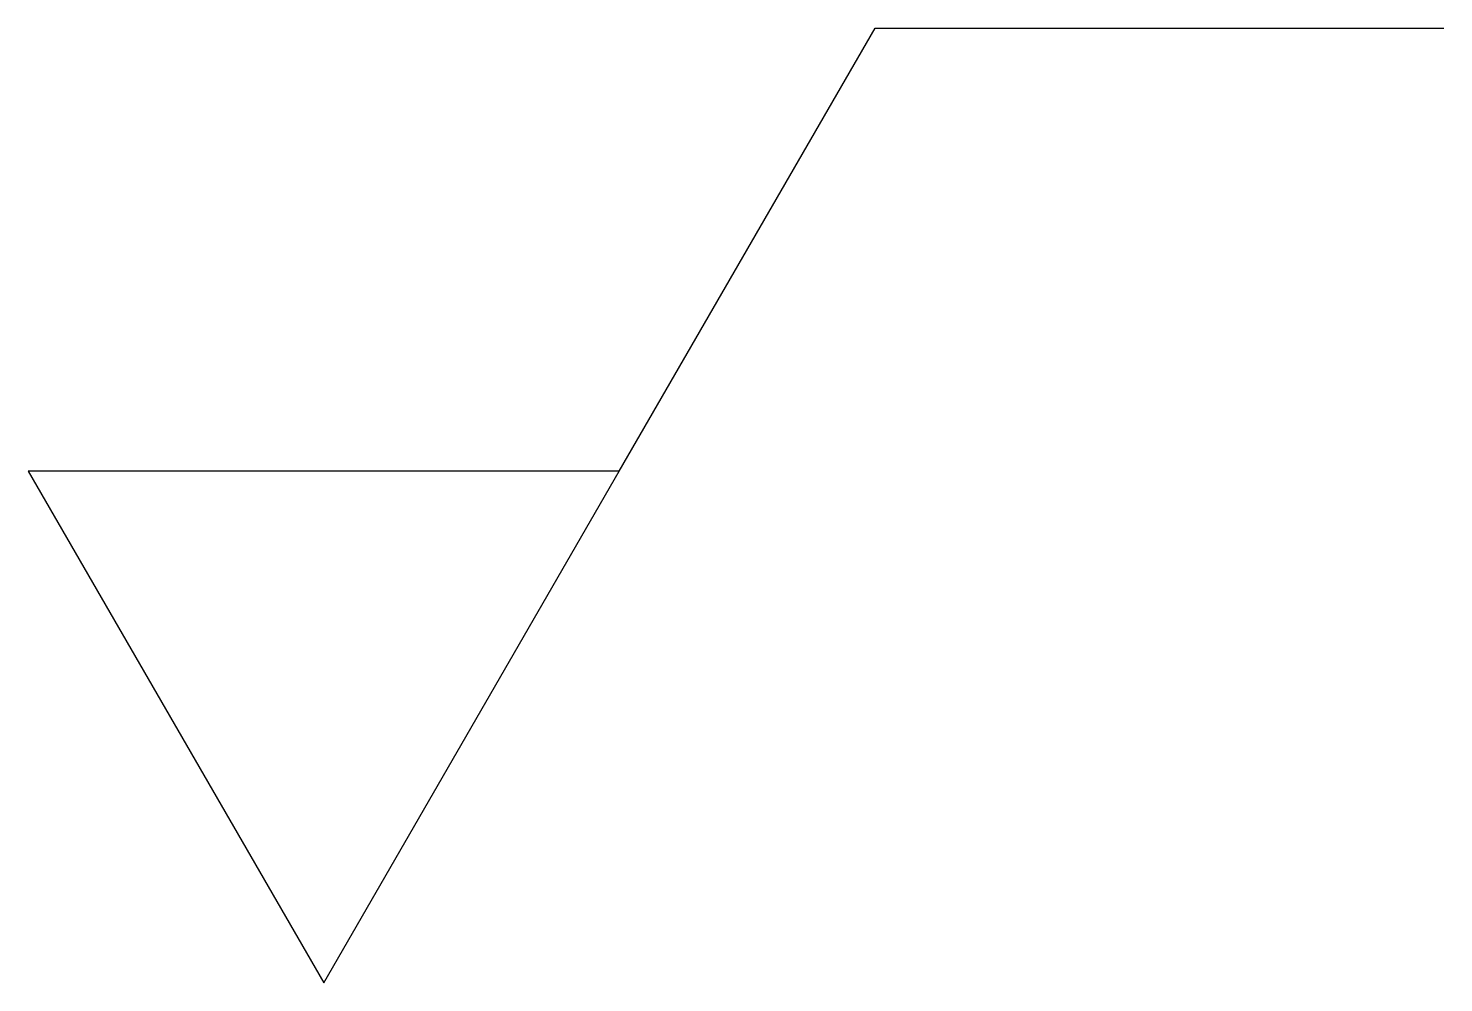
# Model space of a CAD drawing. Header units: millimetres. Extents: x -2.6 to 31.5, y 0 to 43.4.
# Drawn here: x -2.6 to 9.85, y 0 to 8.4 of the extents above; entities outside this region: 1.
import ezdxf

# ---------------------------------------------------------------- set-up
doc = ezdxf.new("R2010")
doc.units = ezdxf.units.MM
doc.layers.get('0').update_dxf_attribs({"lineweight": 25, "true_color": 0x000000})
doc.styles.add('textstyle0', font='')
doc.styles.get('textstyle0').set_extended_font_data('Standard')

msp = doc.modelspace()

# ---------------------------------------------------------------- linework, layer by layer
for p, q in [((2.598, 4.5), (4.848, 8.397)), ((4.848, 8.397), (9.848, 8.397)), ((2.598, 4.5), (-2.598, 4.5)), ((-2.598, 4.5), (0, 0)), ((0, 0), (2.598, 4.5))]:
    msp.add_line(p, q)

# ---------------------------------------------------------------- texts
at = {"insert": (23.359, 43.42), "char_height": 1, "attachment_point": 1, "style": 'textstyle0'}
msp.add_mtext('\\H2;Ra 0.4', dxfattribs=at)

doc.saveas('drawing.dxf')
